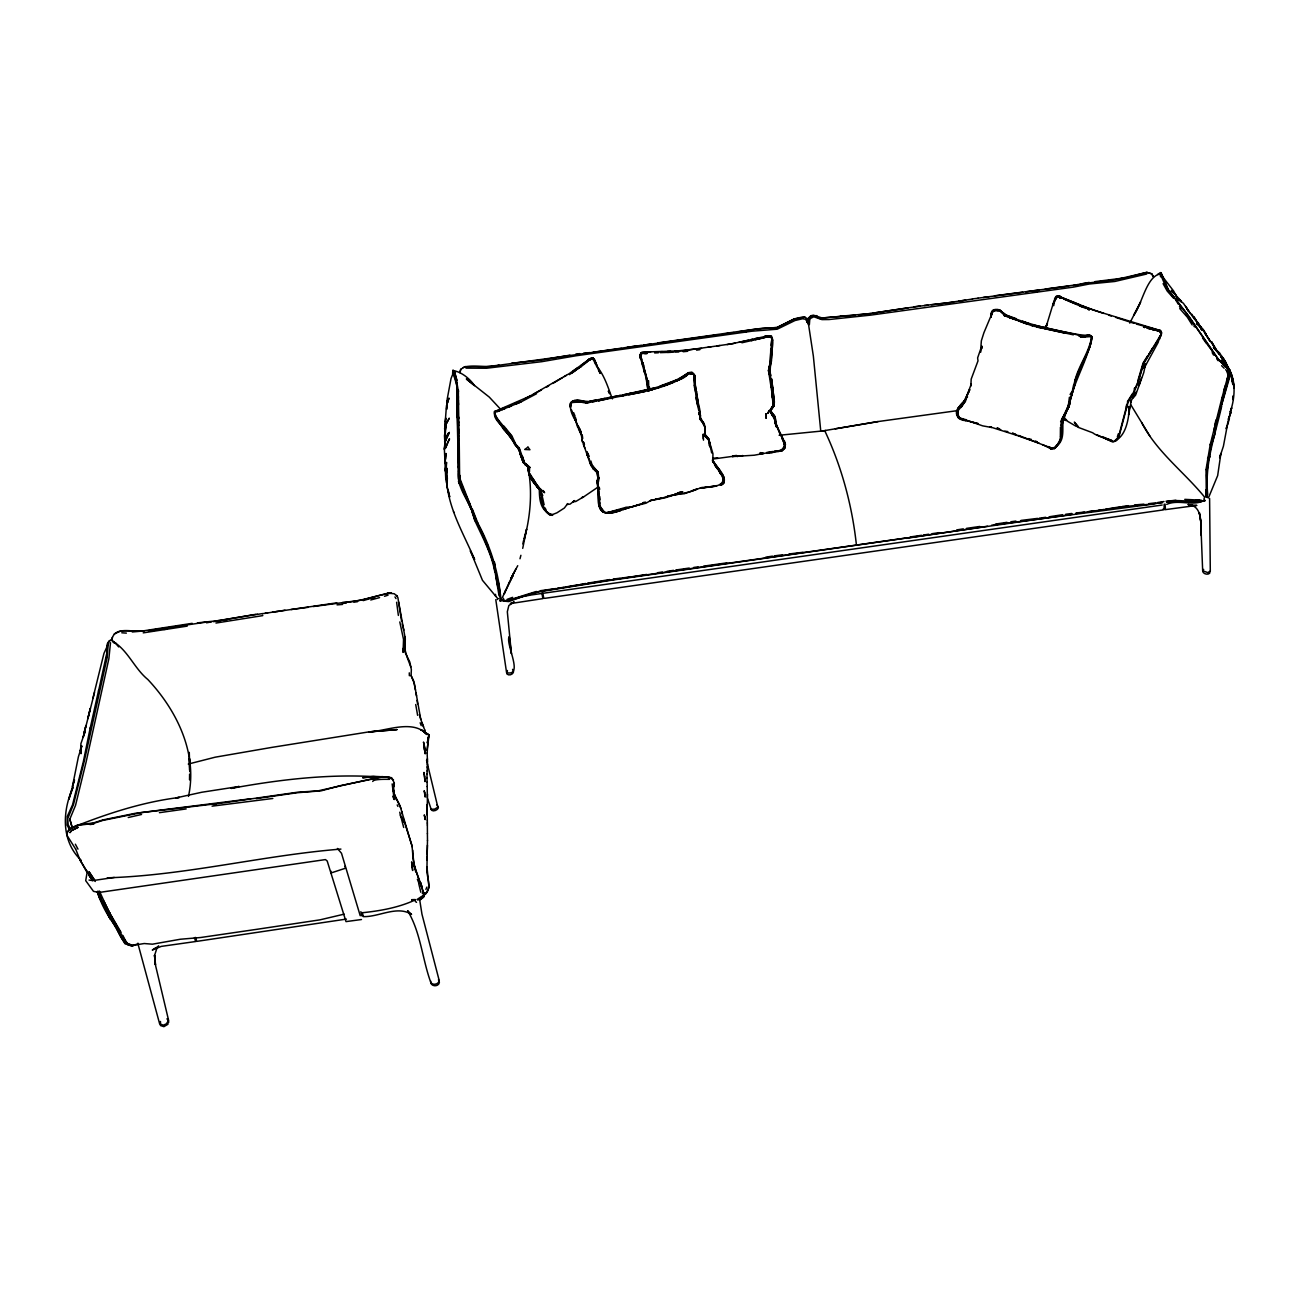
<?xml version="1.0" encoding="UTF-8"?>
<svg xmlns="http://www.w3.org/2000/svg" width="1299" height="1299" viewBox="0 0 1299 1299"><rect width="100%" height="100%" fill="white"/><g stroke="black" fill="none" stroke-linecap="round" stroke-linejoin="round"><path stroke-width="1.5" d="M770.534 360.911L768.505 370.686L772.028 393.224M772.596 340.354L771.411 335.905L764.169 336.717C779.497 330.774 769.3 353.442 771.492 360.927C767.303 375.59 774.87 390.593 774.123 405.45L770.599 410.841L772.856 414.592L770.599 410.825L774.123 405.45L774.366 401.829L771.606 378.837L772.759 388.677L771.655 384.163M427.436 764.786L427.452 761.539M771.135 345.323L771.85 338.795L770.94 336.847L771.85 338.795L769.771 364.37M457.264 398.647L457.394 392.201M703.246 438.656L703.262 434.061L703.49 440.15M770.729 349.171L770.583 360.667M713.054 459.018L734.341 456.144L732.327 456.582L754.248 455.218L781.543 450.185L784.515 446.158L783.443 441.449C787.584 448.366 780.098 451.89 774.318 451.208M427.014 778.117L427.03 774.009M427.485 840.356L426.965 866.839L429.027 887.461L425.828 893.615L422.76 895.417M642.908 365.701L639.758 356.04L641.203 352.63L642.973 352.094L683.063 350.746L711.105 346.736M640.017 358.021L639.79 355.212L641.235 352.63L650.555 352.224M529.456 472.008L529.537 467.283M444.908 447.424L445.346 434.499M189.751 775L189.638 779.936L189.589 774.09M445.021 442.423L445.102 439.094L444.404 449.438L445.736 478.47L447.197 486.151L447.018 476.343L447.165 487.304L449.698 496.981L448.139 489.967M426.868 860.1L427.014 856.122M427.436 845.194L427.111 854.206M458.368 393.857L458.872 425.13M427.436 764.689L427.176 770.973M456.923 390.95L456.907 389.115L457.102 413.439M445.037 436.496L446.125 424.107L449.162 418.343L446.125 424.107L444.485 435.733L444.859 442.342M458.368 393.922L458.433 389.992M458.433 391.778L455.981 377.213L457.134 380.25M694.38 385.235L693.893 375.784L696.361 399.702L698.716 410.208M427.046 774.107L427.16 770.892M444.68 442.033L445.736 418.051L445.378 421.769M427.322 767.79L427.387 766.231M446.97 484.689L447.311 477.805L447.165 487.304L446.97 484.689C449.941 511.481 464.263 535.123 474.622 559.496L470.319 550.776L482.465 580.312L497.631 598.482M460.707 483.228L459.635 478.178L459.197 439.5M1074.029 384.894C1076.514 368.331 1088.773 353.88 1091.485 337.578L1090.088 336.327M427.485 794.095L427.144 812.232M427.322 797.586L427.225 786.561M458.823 475.791L458.336 448.821M459.846 477.009L459.927 475.385L459.83 477.09M458.515 470.741C455.722 488.749 471.602 502.551 474.541 519.876C482.238 536.779 491.72 553.666 494.854 572.226M1160.819 333.486L1159.276 331.001M647.957 390.658L647.113 381.386L641.933 363.347M392.168 783.914L394.198 799.534L392.671 796.271M1233.124 395.951L1232.913 399.54L1233.173 396.227M67.093 835.436L67.288 832.269L69.432 829.022L77.729 824.897L93.512 822.933L102.735 819.961L135.242 813.304L250.739 798.788M446.58 409.234L447.197 399.166L451.045 378.512L453.595 372.066M981.817 348.522L981.963 346.135L980.631 352.321M648.753 390.772L649.516 387.264L648.818 390.528L648.542 380.591M1206.982 471.164L1206.901 489.772M641.641 359.742L640.862 356.316L648.282 383.887M648.818 390.528L649.094 387.313M106.08 658.966C108.499 653.413 103.888 643.086 110.626 640.277M1206.024 469.556L1210.181 444.875L1222.05 397.526M542.219 495.244L541.894 500.667L543.42 504.597M809.374 324.604L809.78 319.181M1214.273 429.953L1214.484 427.468M992.176 314.731C989.935 308.626 1003.461 311.37 995.716 310.347M701.704 421.688L699.641 418.635L700.616 415.81L698.781 412.952L699.706 415.469L699.528 407.983L697.758 405.97L696.15 397.462M446.645 409.315L447.538 400.238L447.002 404.249L448.999 398.095L446.483 405.678L444.648 429.19L445.005 425.487M106.615 654.128L98.529 691.165M1053.716 305.687L1054.739 298.315L1056.071 296.448L1059.448 295.75L1060.65 297.081L1059.448 295.75L1056.201 296.448L1054.415 302.099M1225.671 369.663L1227.604 372.099L1228.058 375.492L1222.067 397.494M769.755 364.37L768.602 370.686L769.982 375.768M1206.024 469.589L1206.333 497.387L1205.764 489.788M1207.144 469.605L1207.778 463.938M772.044 407.042L769.804 411.393L773.23 405.207L772.207 390.528M768.992 366.919L768.521 370.702L769.82 375.736M1060.666 425.325L1062.647 418.034M598.287 489.187L598.482 487.661L599.635 500.115M112.201 637.484L111.763 640.716C113.516 624.981 133.099 632.824 143.117 630.811M90.232 727.765L83.347 761.652L72.549 804.779L67.288 816.373L67.126 825.157L69.22 828.973M188.469 796.401C197.886 753.29 176.778 710.277 147.826 679.491C134.917 668.953 128.78 652.26 115.059 642.729C113.289 642.031 111.617 640.553 114.215 643.07M494.708 412.546L495.633 416.622M1159.877 335.84L1158.188 342.335L1144.143 368.153M90.118 728.495L98.724 689.899M1137.664 381.37L1143.039 363.119L1147.423 356.072M1055.145 300.329L1056.574 297.146L1058.701 296.529M991.186 317.183C989.253 297.162 1017.003 324.653 999.678 310.152L1001.042 310.883C996.349 307.067 989.935 311.208 990.942 317.005M1126.217 407.074L1126.623 404.703M1060.357 436.805L1060.439 427.209M81.041 753.517L80.879 743.726L84.938 732.019L83.152 737.134L94.535 692.432M1221.677 406.165C1215.101 435.782 1204.368 463.37 1207.745 494.643M1209.678 456.469L1209.483 457.54L1209.726 456.176M1207.599 458.872L1207.875 457.41M1214.63 425.699L1215.945 419.999M522.864 543.94L523.481 540.741M1069.418 397.202L1068.346 405.613L1063.394 416.265M87.325 871.304L85.702 880.641L93.512 891.374L99.211 892.445L325.448 859.581L327.202 861.01L346.005 921.608L361.463 919.53M1073.624 384.975L1072.26 391.405L1070.1 394.458M1159.877 336.912L1159.309 339.477L1161.371 333.258L1160.267 330.449L1161.696 332.593L1161.29 334.736L1143.802 363.411L1137.794 383.254L1133.053 394.263L1128.133 402.057L1118.78 437.438L1116.344 440.67L1113.503 441.822L1105.855 438.867M110.496 642.729L108.872 658.723L86.075 762.172L75.537 805.364L69.821 819.166L72.143 827.479M1223.155 397.543L1216.221 423.182M1221.645 404.509L1229.163 376.515L1227.864 369.111L1218.105 359.32L1188.195 315.836L1167.947 289.547L1160.608 272.546L1157.588 274.479M168.22 1019.991L167.928 1024.278L163.885 1026.665L160.443 1025.512L160.491 1021.485M784.271 447.181L784.515 446.158M1232.199 380.217L1232.67 383.676C1232.702 374.583 1228.123 365.961 1221.32 360.083C1236.892 372.05 1236.047 395.578 1230.137 412.221L1231.712 407.789L1226.191 428.719L1227.214 425.942L1223.414 446.223L1219.615 457.735L1220.898 453.481L1217.666 475.596L1208.866 496.9M459.976 372.732L460.707 369.322M1227.734 424.838L1229.487 417.742M459.96 372.375L460.739 369.273L465.367 366.578L486.362 366.61L499.027 365.23L621.523 348.441M394.36 783.053L393.012 788.737L394.214 783.67C391.08 790.912 395.951 797.765 399.231 804M84.338 731.922L85.978 725.508L83.932 733.448M524.26 539.345C530.268 517.034 532.444 493.133 528.482 470.287M522.718 548.357L526.598 529.131L524 538.809M519.99 558.765L520.899 555.306M1211.902 440.572L1213.169 436.074M92.943 698.148L103.952 653.413L108.466 643.508M494.399 412.887L495.13 416.573M1223.577 391.697L1225.103 386.047M1134.173 395.156L1130.52 402.154L1131.299 400.628L1128.604 414.803L1129.481 407.334C1128.587 419.431 1125.908 438.396 1112.171 441.774L1097.038 434.84M1228.838 377.376L1226.24 386.16M1226.792 380.51L1227.734 377.295M1117.384 436.805L1118.325 433.801M1143.932 368.218L1145.572 363.915L1143.737 372.651L1135.586 395.156L1133.053 397.997L1134.027 395.091M1141.496 377.684L1138.898 385.592L1140.311 381.289M501.105 409.802L489.252 397.072L466.325 378.967L474.46 385.641C469.8 378.447 461.194 372.05 454.082 370.783L454.471 372.293M966.115 399.654L961.049 407.513L969.671 389.668L965.612 399.15L971.327 383.903L970.856 386.014L971.181 379.129L978.001 360.878L977.627 357.907L980.94 348.343L980.713 349.301L981.362 340.76L983.911 332.723L992.68 311.874L994.92 310.526M1134.173 389.164L1134.66 387.784M1211.269 445.086L1212.097 442.813M1210.181 444.859L1211.041 442.553M635.649 505.798L645.976 503.2L650.718 500.505L664.958 497.858L678.289 493.588L674.928 493.75L684.135 493.782L701.996 487.45C721.53 487.498 731.369 482.335 714.596 464.831L717.876 469.394L712.583 460.983L712.826 462.33L712.94 453.676L709.157 440.816L703.961 434.71L703.977 436.432C705.503 431.658 705.99 425.634 702.483 421.542L704.496 425.033L703.181 421.915L699.658 418.635M505.555 590.477L504.288 593.659L513.235 575.084L509.387 582.179M1064.125 415.68L1065.05 413.391C1059.578 423.977 1067.713 439.159 1055.616 446.759M722.699 482.936L723.137 482.043C725.199 480.062 718.071 468.273 714.564 464.831M968.372 392.704L969.671 389.668M425.893 889.393L426.9 887.087M1089.877 346.817L1075.052 381.597C1073.039 391.308 1070.392 400.839 1067.08 410.046L1069.986 403.145L1068.898 407.155C1072.584 382.929 1087.539 361.203 1091.663 337.886M509.273 582.309L502.486 597.361L503.833 599.245M424.302 732.165L424.741 730.07L421.85 722.471M1060.601 421.785L1063.02 416.573M1164.083 509.5L1164.164 504.256M510.556 579.565L514.014 572.518M1152.846 347.629L1148.771 354.481M1127.451 401.683L1132.371 393.824M1129.773 323.126L1140.571 302.131L1133.93 314.959C1142.243 303.138 1146.189 278.473 1158.805 274.235M517.733 565.698L510.702 579.029L515.735 569.222M421.526 897.024L421.931 896.261L417.028 899.525M1090.803 344.089L1091.923 336.685L1089.374 334.947L1083.837 336.019L1085.152 335.71C1058.295 331.018 1030.627 325.805 1005.247 314.731M1064.936 414.267L1069.288 405.889L1061.786 421.931L1061.527 432.778L1059.822 440.28L1055.746 447.522L1051.411 448.967L1054.853 448.269L1053.976 448.772C1060.439 444.209 1062.826 434.613 1061.299 427.127C1065.667 412.838 1070.555 399.085 1074.711 384.975C1076.741 368.039 1090.851 353.263 1091.988 336.733M809.569 318.872L813.791 316.777L821.975 319.603L829.022 319.538L871.061 315.072L1073.526 287.095L1089.341 283.994L1114.867 281.461L1146.725 274.008M779.108 435.279L825.937 430.618L823.566 430.748M1056.46 445.313L1055.356 446.84M1044.347 328.501L1047.449 323.565L1045.76 328.014L1053.846 301.449L1057.678 296.513M424.123 894.41L425 893.079M1070.701 394.263L1072.714 391.243M964.93 400.628L958.126 407.983L956.762 413.196L958.548 418.278L966.196 420.551C959.165 420.973 953.401 414.543 958.126 407.983L967.544 396.861M772.044 415.144L774.334 418.294L776.071 426.575L774.334 418.294L769.625 410.841L773.214 405.207L771.882 393.224M1203.962 499.222L1204.579 497.079C1184.055 471.894 1156.808 452.052 1141.675 422.581M783.557 448.658L782.258 449.779L783.557 448.675M965.579 401.18L957.574 411.312L957.493 415.371L957.477 411.621L958.971 417.531L982.629 425.845L991.608 427.485L989.806 426.786L1020.17 436.448L1018.513 435.474C1029.36 439.387 1040.353 444.096 1051.443 447.993L1048.309 446.58M964.637 401.667C956.194 405.889 953.726 420.34 966.05 419.609M1158.318 274.43L1161.209 272.887L1168.386 289.645L1188.65 315.933L1218.543 359.401L1228.383 369.257L1229.844 373.04L1229.504 377.782L1216.124 423.929L1214.744 434.548L1211.204 445.622L1208.151 462.071L1206.609 475.125L1207.193 494.984M497.273 599.553L498.199 598.547M71.851 827.707C106.356 813.888 142.289 802.035 179.327 797.456L175.836 797.943L201.8 792.244L239.178 786.463L231.19 788.412C278.538 779.692 327.819 773.847 375.557 776.721L362.632 777.744L373.398 776.331L386.517 776.981M507.406 670.495L507.048 674.116C509.971 676.698 515.947 672.606 512.569 669.358M158.657 945.818L156.27 948.124L157.211 947.182L154.532 955.609L155.377 964.865L154.532 955.122L155.701 966.083L168.61 1020.413L166.353 1023.856L163.349 1025.155L159.663 1023.921L137.824 943.285M580.263 367.325L587.278 361.723M676.292 381.159L683.745 377.749L689.006 373.56L692.676 374.047L688.99 373.576C665.526 390.252 635.292 392.85 607.802 398.842M530.918 395.692L494.253 411.702C499.936 429.011 518.61 441.384 522.636 460.349L518.35 448.464L515.037 445.086L510.88 436.708L504.629 429.498L515.135 444.014M1204.254 500.31C1193.44 506.805 1178.615 498.962 1166.713 504.369M686.765 375.395L685.401 376.531L686.765 375.411M572.258 402.495L576.967 401.407L585.995 403.031L607.786 398.858M582.666 497.549L597.995 487.109M525.624 398.549L569.124 373.706L591.516 357.777L594.179 358.849L597.053 366.009M495.276 410.809C490.6 420.178 507.747 428.426 510.88 436.708L504.061 429.969L496.104 418.197M580.783 365.701L589.665 358.8L593.286 358.134L592.393 357.777L594.552 359.969L596.826 366.139M720.214 485.241L721.302 485.095C730.282 477.496 715.684 467.267 712.518 460.09L720.101 470.774M569.417 374.648L581.026 366.578M578.217 368.607L579.175 367.893M721.984 483.569L720.393 484.3M588.528 360.667L590.249 359.433L583.316 364.337M577.925 367.682L573.135 371.043M114.263 633.928L121.327 630.778L142.987 630.924L192.187 623.341M420.957 899.087L423.653 897.187L424.156 894.767L414.43 866.498M576.204 370.036L571.528 373.268M591.061 359.141L590.136 359.758C595.315 356.04 596.387 366.367 598.563 369.03L596.322 365.62C604.603 375.492 607.932 387.248 612.349 398.89M155.474 947.913L152.292 950.024L161.271 946.386L196.181 941.45M572.274 402.479L581.351 401.943M423.214 895.644C433.996 889.636 425.504 876.257 426.965 866.839M651.237 500.115L649.435 501.235L652.683 499.806M552.887 383.432L562.499 377.652M422.321 893.501L424.042 892.478M564.416 376.531L566.348 375.379M546.327 387.329L548.649 385.982M810.284 317.67L811.453 317.005M138.376 943.496L132.206 946.159L124.883 943.675L106.794 911.736L98.01 891.471M533.694 394.133L541.472 389.992M721.351 485.112C725.897 483.066 724.696 476.879 721.838 473.891M1203.653 569.4C1200.373 572.648 1207.112 575.814 1209.661 573.249L1210.002 571.284M1054.561 447.441L1052.758 448.058L1054.593 447.457M497.144 410.841L505.1 407.529M536.584 393.711L521.159 401.846L501.804 409.786M509.078 406.96L511.368 405.97M630.973 393.353L628.57 393.841C649.191 389.619 671.193 385.186 688.47 372.699L692.058 372.407L695.16 376.174L695.306 385.332L700.518 418.392L705.048 427.436L704.789 434.256L708.913 439.03L711.657 452.929M679.621 378.594L688.454 372.699L692.091 372.44L694.413 374.485M463.256 367.455C474.638 364.272 487.352 368.721 499.043 365.116M512.65 597.345L507.065 599.391M633.912 506.22C615.06 511.384 595.023 524.179 598.53 491.542M509.224 599.976L536.39 591.467M682.446 378.301L674.766 381.549M625.517 508.429L623.26 509.452L644.661 502.81M625.339 507.519L608.435 512.358L620.581 509.565M521.11 401.862L515.265 404.346M642.94 353.036L641.998 353.458L647.178 353.458L644.775 353.653M497.663 411.669L495.893 411.588L499.579 410.825M515.265 403.388L517.863 402.268M1205.228 500.359L1200.357 501.625M1205.001 500.813C1192.791 503.476 1179.346 498.524 1166.697 501.706M501.852 409.786L505.1 408.503M673.126 382.215L665.38 385.218M675.837 380.217L660.184 385.982M691.539 490.892L696.881 488.96M581.611 497.598L583.543 496.851L575.83 501.463L572.68 501.917L574.661 500.586L570.099 504.109L567.143 504.467L567.712 503.59L564.351 508.039L556.914 512.829L552.724 514.469L549.867 513.998L550.727 514.355M673.402 382.296L664 385.722M188.274 764.072L215.196 757.187L271.702 747.412L368.672 731.922L396.942 729.616L368.672 731.922M414.738 900.175C398.03 907.774 379.828 910.956 361.658 912.807M662.993 497.874C674.067 493.62 686.294 494.253 697.157 489.09M1114.769 440.799L1118.455 437.13L1127.727 401.992L1132.728 394.117L1138.07 381.565L1143.412 363.33L1160.933 334.606L1161.274 332.593L1159.146 330.969M344.17 914.155L319.944 919.854L257.689 929.191L200.582 937.521L180.35 939.242L152.389 944.194L144.221 943.529L133.115 945.331L128.406 944.194L124.558 940.038L108.694 911.395L99.39 891.033M498.897 410.971L500.245 410.5M1201.039 501.154L1202.468 500.683M344.982 866.222L345.388 868.252L330.904 873.009L330.872 871.077M660.606 386.94L648.006 390.772L646.204 378.756M733.107 455.884L736.565 455.446M384.504 596.29L388.06 595.169M639.465 504.483L632.11 506.919L625.874 507.259M135.843 944.6C119.199 951.42 116.731 918.117 106.664 911.021M653.673 388.125L623.082 394.88M363.2 600.609L369.517 598.79M667.832 495.958L678.062 494.399M370.718 599.976L379.568 597.605M741.891 342.774L767.839 336.831L771.395 337.285M751.342 340.663L752.673 340.306M766.248 337.237L770.778 336.782M128.228 817.526L141.542 814.473M224.159 620.467L227.309 619.655M717.097 485.582L700.372 488.262M707.987 347.239L732.474 343.683L765.972 336.262L764.169 336.717M372.716 781.462C373.56 778.15 395.058 779.887 388.239 779.091M751.228 339.656L752.543 339.315M628.44 393.873L585.833 402.073C567.387 394.88 567.695 408.243 575.441 420.503L571.576 410.013M764.315 337.675L755.255 339.688M588.074 401.521L576.853 400.417M371.092 598.336L374.615 597.524M661.094 498.118L655.459 499.189M661.386 498.231L651.562 500.245M586.011 402.999L590.055 402.219M552.286 515.248C544.638 514.469 541.212 502.21 541.715 495.682L540.546 493.961L540.546 489.755C534.344 484.657 527.491 476.408 528.807 467.737L523.286 462.541L519.957 453.465L523.286 462.541L529.066 467.77C527.069 476.311 534.571 482.578 538.841 488.927L533.483 481.702L537.348 487.239M574.954 400.628C571.105 400.352 568.199 404.655 570.651 407.87M1080.33 283.929L1114.639 279.853L1146.838 272.4L1151.823 273.845L1153.431 276.898M748.403 340.338L738.887 342.351M1078.121 284.578L1045.175 289.076M1073.071 285.536L1089.195 282.403M605.496 399.296L598.839 400.612M755.141 338.682L759.671 337.74M771.346 452.637L779.4 451.273M610.075 398.42L612.819 397.851M620.743 510.475C613.42 512.991 600.674 516.921 599.245 505.181L601.648 510.604L599.148 505.571L597.394 480.419L598.206 487.904L597.784 484.056M628.748 394.75L645.083 391.519M735.12 343.147L727.099 344.592M620.191 395.432L607.396 397.916M620.5 396.325L623.406 395.757M768.699 336.636L766.231 337.123L768.748 336.62M628.456 393.841L630.908 393.37M601.031 399.15L605.09 398.371M772.775 451.5L766.67 452.474M766.783 453.367L774.48 452.101M598.498 400.742L601.096 400.254M206.525 622.822L211.542 621.88M313.254 606.536L361.82 600.089L387.93 593.14L394.279 593.757L397.397 596.42M589.714 401.245L595.884 400.108M456.923 389.716C458.547 385.251 448.415 364.987 455.429 372.651M738.969 331.7L762.529 328.176L777.029 327.575L794.29 318.888L802.197 317.07L804.925 317.151L807.669 318.986L808.628 324.312L808.303 318.352L810.901 315.754L813.385 315.154L822.137 317.995L840.388 316.355M958.613 301.254L972.545 298.997M571.219 586.011L565.39 587.034M572.68 585.752L578.234 584.761M965.612 300.101L948.643 302.667M592.328 401.813L595.9 401.18M745.334 331.894L746.616 331.667M187.202 626.118L143.215 632.857M701.476 348.392L674.798 351.201M585.654 583.495L580.085 584.453M569.904 355.147L541.586 360.067L511.692 363.2M957.899 410.565L878.092 421.558L835.273 428.816M1112.61 508.055L1105.725 509.208M878.092 421.558L824.686 430.602C841.443 466.081 851.917 504.645 856.268 543.632M1113.99 507.812L1120.875 506.724M369.939 731.808C386.907 730.899 413.131 719.013 427.16 734.649M908.066 307.879L871.986 313.254M587.505 583.186L609.783 579.565M627.06 347.353L638.199 345.729M646.723 574.45L632.451 576.675M956.649 529.927L963.322 528.855M277.077 611.423L265.045 613.372M272.319 612.284L285.017 610.205M991.608 525.234L1153.885 503.98M277.012 611.553L336.798 602.85M557.417 588.317L563.945 587.294M1049.089 516.807L1062.631 514.696M363.168 916.607C378.723 917.256 397.072 905.111 411.556 914.415L407.61 910.713C420.827 932.455 422.224 959.425 431.008 983.002C433.428 985.486 438.64 984.236 439.257 980.729L421.964 914.204L419.545 898.892M215.959 623.049L262.82 615.612M923.41 535.042L928.688 534.214M995.343 524.114L1006.952 522.328M1163.969 501.544L1157.62 502.518M1164.846 509.695L1196.866 505.425L1189.884 504.905M673.58 570.358L666.842 571.381M675.821 570.017L689.249 568.053M1103.582 509.549L1098.548 510.28M1157.182 503.135L1162.475 502.34M1162.361 502.729L1156.126 503.298M804.942 317.2L794.355 318.969L776.916 327.494L754.053 329.313L657.749 342.904M197.416 622.87L220.554 620.402L252.087 614.963M215.764 621.019L257.364 614.248M765.825 557.141L772.532 556.151M921.641 535.302L910.226 536.974M196.912 941.353L346.411 919.091M718.704 334.736L641.089 345.453M734.032 332.56L722.585 334.119M994.449 295.815L1068.639 286.121M552.643 515.313L550.062 515.2C544.135 511.189 540.465 502.551 541.407 495.487L540.319 489.658L537.445 487.45M213.28 621.636L220.862 620.825M657.456 572.745L662.344 572.031M932.211 533.678L939.209 532.639M696.589 350.145L699.885 349.658M987.565 526.225L906.166 538.338M114.28 877.442L92.716 880.608L89.014 880.072M1025.788 291.869L1039.427 290.002M726.807 562.873L703.506 566.169M966.521 528.368L979.836 526.468M643.882 345.079L650.88 344.073M989.107 296.74L977.936 298.169M267.708 612.868L262.463 613.713M544.622 598.368L1163.303 509.906M159.42 812.671L186.195 808.92M774.204 555.907L782.583 554.77M972.431 298.916L978.066 298.234M308.285 607.299L291.09 609.54M353.864 602.2L357.55 601.681M1155.509 502.843L1148.673 503.687M1156.013 503.687L1128.734 506.139L1076.303 513.478M540.254 590.736L555.777 588.577M1162.167 505.035L530.918 595.023L522.571 596.631L508.737 601.567L505.149 601.226L502.924 599.618M913.993 306.808L927.941 305.2M920.114 306.061L873.237 313.075M1039.216 518.187L1045.727 517.311M1122.239 506.513L1128.36 505.668M983.44 297.439L1022.622 292.307M575.798 354.107L579.63 353.62M872.116 313.319L858.948 314.796M700.145 488.213L713.833 486.281M953.628 302.115L931.383 304.729M640.992 345.355L593.042 352.24M1010.833 521.76L1015.883 521.094M906.182 537.997L611.488 579.825L538.241 591.597L508.932 600.447L503.07 600.69L501.057 599.083M693.715 567.452L698.18 566.867M543.031 598.595L510.296 603.597L514.274 601.924L508.851 605.529L507.324 611.764L511.4 653.592L509.24 636.542C504.954 643.476 524.325 676.86 506.578 672.638L495.78 599.651M780.618 451.175L777.857 451.403M1065.683 514.274L1071.821 513.478M1088.465 511.595L1095.382 510.702M870.866 313.497L840.307 316.258M257.267 614.378L262.544 613.583M1166.08 501.235L1175.968 500.277M1072.227 514.323L611.553 580.198L538.371 591.954L506.789 601.21L503.346 601.08L500.894 599.294M89.907 824.556L93.901 824.037M803.009 552.286L788.948 553.991M613.274 579.062L620.289 578.185M212.062 806.159L272.822 798.479M1166.583 502.096L1195.876 501.446M1020.949 520.444L1037.592 518.398M622.042 577.974L630.713 576.886M1035.79 291.707L1037.787 291.463M947.28 302.911L924.125 305.509M716.821 345.924L720.003 345.534M214.14 804.779L216.137 804.536M1095.089 281.607L1126.736 277.661L1146.725 272.319L1151.742 273.813L1153.203 276.59M256.082 798.609L297.276 792.731L321.226 790.815L340.208 785.684L382.15 777.062L389.375 777.192L393.532 779.952M766.719 453.27L769.787 452.929M256.082 614.411L252.201 614.833M417.564 899.882L420.6 899.541L424.188 896.131C421.185 880.625 411.864 866.66 412.709 850.293M1084.308 512.098L1075.978 513.008M1184.769 499.368L1201.299 500.196M583.478 353.279L589.811 352.597M465.984 368.12L486.524 368.234L541.797 361.674L575.652 355.829L751.975 331.196L777.208 329.199L795.004 320.512L802.522 318.758L805.753 319.278L808.595 324.734M151.902 630.047L209.318 621.669M683.16 351.72L687.756 351.266M144.14 630.908L132.254 631.98M574.937 401.651L576.724 401.488L574.905 401.635M1134.498 504.986L1143.948 504.142M342.368 602.525C359.19 602.168 375.119 595.397 391.454 593.123M163.82 629.43L167.198 629.138M457.508 410.533L456.728 382.815L453.042 370.28L453.643 371.741L453.042 370.28L455.413 371.936M337.042 604.879L342.644 604.425M591.743 358.8L594.033 360.213M411.669 900.239L415.144 899.98M854.823 315.284L822.121 317.963M712.615 458.238L717.697 457.914M342.465 603.272L346.395 603.028M148.086 630.664L156.432 630.194M654.664 352.955L658.414 352.76M660.282 352.646L673.515 352.191M822.348 430.927L823.68 430.927M674.879 352.143L678.841 351.964M660.168 351.737L662.458 351.623M667.394 351.444L670.722 351.331M411.686 899.671L415.29 899.558M1199.691 500.359L1195.827 499.758M107.281 877.815C185.838 875.445 262.885 855.294 340.923 849.091M667.442 352.37L670.804 352.289M1082.603 335.873L1080.914 335.678L1089.455 334.963L1092.248 337.155L1090.998 335.613M1186.442 500.261L1199.562 501.333M121.781 632.792L126.376 633.116M760.077 452.653L763.081 452.88M760.159 453.546L763.098 453.789M970.223 421.542L978.342 423.604M1060.179 297.828L1058.117 296.659L1062.03 298.056M816.876 315.673L810.885 315.884L808.319 318.385L808.4 321.015M1004.874 431.154L1007.845 431.593M1155.444 330.076L1157.653 330.466M1032.364 325.87L1073.364 334.833M1188.114 504.645L1192.872 505.538L1188.39 504.515M1043.097 328.403L1036.732 327.072M1081.677 336.327L1084.909 336.977M1163.19 508.997L1165.365 508.558L1165.073 504.126M1155.379 330.076L1157.019 330.433M1027.931 438.607L1031.39 439.403M1044.071 328.55L1065.196 333.193M499.823 600.917L501.3 599.781M963.533 419.918L966.131 420.551M1188.52 504.58C1203.394 506.188 1200.438 525.218 1201.283 535.659M1153.577 329.654L1151.661 329.167L1153.528 329.654M1079.404 335.792L1078.608 335.58L1080.784 336.652M166.857 1018.919L167.733 1019.147M1032.916 324.912L1080.995 335.678M128.292 943.902L130.192 944.422M1020.446 436.691L1039.021 443.121M1136.316 324.052L1160.624 330.644L1092.719 309.876L1060.471 296.968L1071.805 301.563M997.892 310.607L999.272 310.997M420.762 729.859L424.497 731.321L421.055 730.054M1115.873 317.476L1133.962 323.321M1032.396 325.887L1004.095 315.56L1006.027 316.29M423.295 731.191L429.108 734.861L427.306 743.012L428.297 736.89L427.144 753.095M1108.778 315.186L1111.262 316.014M1050.501 448.642L1051.281 448.902L1042.447 444.599M1015.818 319.749L1008.333 317.07M1030.432 324.149L1022.573 321.21M423.571 731.678L429.125 734.974L427.03 750.286M1103.647 313.416L1082.928 306.223M1006.514 315.219L1016.273 318.677M978.033 423.701L965.79 420.47M549.38 514.014L550.24 514.323L545.499 510.702L547.772 512.861C539.572 507.6 539.426 497.322 539.296 488.619M1076.806 304.275L1069.629 301.384M997.047 428.15L1000.685 429.66M1010.638 317.849L1008.82 317.167L1013.269 318.807M1062.144 419.122L1066.3 420.632M1102.25 436.626L1112.123 440.751C1111.668 439.712 1097.119 436.626 1092.686 432.778L1078.316 427.387L1074.338 422.11L1078.446 426.77L1076.092 426.283L1067.794 421.428L1063.378 416.752M1027.2 324.198L1018.806 320.918M997.356 427.956L999.045 428.621M1085.948 308.48L1071.935 302.505M1079.859 305.979L1082.96 307.262M1049.543 448.139L1050.68 448.61M1067.762 300.605L1063.248 298.673L1070.522 301.888M1079.826 304.956L1072.276 301.66M818.289 317.784L821.228 319.099M1161.176 274.868L1173.711 291.138L1178.372 300.28M1208.411 497.89L1207.226 497.273M1035.482 440.978L1037.398 442.066M1012.603 432.876L1016.614 435.376M1014.551 433.687L1016.873 435.197M772.84 414.511C776.558 415.566 777.143 431.69 774.301 415.534L770.599 410.841M1162.069 275.258L1160.819 274.365M415.242 901.376L416.541 902.35M1004.874 315.673L1000.717 311.744M436.984 804.795L438.429 807.751C437.617 810.657 431.122 812.654 430.748 808.514M530.154 467.51L524.228 462.314L519.291 447.944L515.93 444.583L511.903 435.928L503.963 426.121M1178.534 299.306L1181.408 301.855L1177.479 298.364L1183.551 303.463L1188.617 311.322M337.415 848.458L341.507 853.281L360.229 915.746M116.033 643.541L115.059 642.729L118.696 646.918M1001.497 311.906L1003.348 313.449M602.103 509.955L603.142 510.832L599.959 506.107L600.706 507.454M582.017 439.988L589.99 463.077L593.156 468.842L597.199 472.56L597.849 477.723L597.118 472.446L595.267 470.628M598.758 477.837L598.043 472.203L592.198 465.74L598.157 471.975M590.85 460.95L592.247 465.529L595.949 469.929M1187.318 309.194L1194.918 319.7M426.283 734.211L424.627 732.636M603.142 510.832L601.21 508.591L603.093 510.751M114.458 642.291L111.714 639.969L109.425 640.683L108.288 643.557L107.103 657.765L84.256 761.246L73.572 804.276L67.775 818.484L68.181 824.816L70.341 828.632M1221.628 365.685L1224.145 368.202M511.562 436.188L505.457 428.995M1171.454 294.841L1174.458 298.169M81.317 860.458C60.939 841.281 62.303 810.998 72.988 787.405L68.896 799.177L74.481 779.855L72.435 786.463L78.411 756.749L81.869 745.886L80.262 750.984L80.96 746.016L81.041 753.582M515.671 444.534L516.823 445.801M1186.442 315.024L1189.803 319.343M496.932 418.132L503.509 426.299M703.944 434.71L708.101 439.435M525.543 463.792L527.979 466.601L528.693 472.82L527.979 466.601L525.803 463.987M1208.119 345.566L1210.554 348.522M1201.494 328.679L1191.67 314.147M1168.207 291.09L1169.961 293.201M1173.419 298.072L1167.151 290.96L1163.092 283.653M453.919 372.732L452.945 371.53L456.144 380.688L457.199 388.482M1181.116 301.011L1171.325 290.391L1175.449 294.321L1177.641 298.786M394.977 596.907L395.984 598.579M119.719 931.562C110.025 919.887 102.053 906.702 97.409 892.202M533.045 480.451L529.489 475.515L527.686 466.942L525.705 464.1M396.585 595.413L397.9 597.637L401.618 621.393M1179.849 308.691L1187.367 317.216L1192.19 324.945M363.314 916.201L362.177 912.629M516.206 445.768L518.886 449.308M126.49 942.684L122.837 935.426M1206.706 343.878L1202.533 337.951M124.558 940.038L126.474 942.652M1218.121 360.732L1216.708 358.686M88.787 874.958L92.261 879.975L80.165 860.295L75.602 848.896M1193.878 325.952L1194.528 326.877M1149.891 436.107L1130.828 404.817M89.225 875.591L92.651 880.592M121.018 932.26L108.678 911.33M94.551 879.91L88.949 871.645L95.249 881.485M1211.22 349.447L1214.646 355.082M532.2 478.47L529.554 473.697M542.787 495.731L541.407 492.012M593.156 468.842L589.762 461.194M86.919 872.165L80.181 860.198M1192.044 323.159L1191.459 322.201M543.274 490.567L544.59 492.711L538.387 487.239L529.992 473.908M592.247 465.513L593.903 468.176M1166.729 288.914L1161.598 276.931M784.093 441.676L776.591 425.374M1208.297 338.308L1210.019 341.166L1204.741 332.95L1219.712 354.822M1179.46 306.434L1180.888 308.789M1177.511 302.992L1178.128 304.015M501.154 599.651L498.378 582.39M1208.525 338.649L1202.338 328.55L1196.476 323.451L1201.023 327.364L1199.643 325.529L1202.273 330.043L1198.263 322.98M1175.741 299.972L1176.926 301.969M1219.615 354.676L1213.396 347.32L1219.81 353.166L1225.379 362.778L1221.45 356.056L1223.804 358.816L1228.497 368.202L1225.119 361.219L1220.719 356.64L1225.33 361.577L1229.974 373.073M1215.669 348.668L1211.512 341.686L1216.481 350.681M717.762 468.777L720.929 474.411L719.191 471.196M1189.787 312.783L1185.695 306.369L1188.455 311.208M769.739 410.857L772.191 415.177M75.586 848.994L67.11 835.533L67.304 832.383L69.367 829.655L77.534 825.433L93.479 823.387L102.702 820.448L141.201 812.638L221.674 803.107L297.309 792.26L318.093 790.864L382.036 776.591L391.697 777.711L394.36 783.167M1190.355 320.285L1190.907 321.243M1212.194 352.646L1213.542 355.017M544.963 507.86L546.083 509.858M72.192 827.512L69.821 819.166M1230.137 373.998L1226.337 364.775L1230.121 372.115M476.847 521.435C489.561 543.924 498.102 570.716 500.44 595.218M608.435 391.389L609.767 393.808L608.387 391.096M75.358 844.188L77.989 849.14M577.665 427.209L574.142 416.346L581.286 434.71L582.455 442.131M1225.379 362.778L1222.619 357.501L1226.094 364.954M478.016 523.594L472.43 509.257M578.315 428.475L581.303 434.856M395.513 797.878L396.39 799.616M587.765 453.432L589.275 456.42M588.301 457.004L586.693 453.724L589.502 459.732M782.518 439.273L782.063 438.364L783.313 441.465M598.336 369.712L600.138 373.43M461.421 484.917L462.834 487.823M598.563 369.565L600.333 373.203M1229.325 370.101L1228.221 367.844L1229.828 372.992M1226.857 370.524L1228.026 375.476M491.168 555.728L482.578 533.629L475.418 520.103L469.507 503.184L470.368 505.49M397.218 804.925L397.9 806.403M772.58 397.137L773.425 401.911L772.093 395.854M475.678 521.711L474.103 518.106M438.461 979.69L439.387 982.482C438.429 987.451 429.79 986.574 430.683 981.07M590.038 463.191L591.402 466.195M398.598 601.859L405.304 638.799L404.915 651.854L409.818 662.052L411.361 669.635L411.069 675.512L413.699 681.098L415.079 688.178M411.069 675.512L414.365 683.631L420.779 719.435L419.382 714.58M469.653 503.574L458.661 478.958L457.54 413.683M1160.202 274.787L1160.592 276.833M583.446 444.631L584.826 447.911M544.102 504.759L542.544 497.533M1228.903 368.656L1231.793 375.947L1229.52 369.533L1233.189 384.407L1231.484 375.038M455.137 376.921L456.371 379.893M573.59 412.611L575.035 416.102M475.856 519.259L459.473 477.415L459.814 479.802L459.619 478.243M642.648 362.616L648.282 384.195M642.615 362.583L643.736 365.36M453.513 511.579L453.854 512.423M413.52 863.77L415.761 871.856M423.539 726.823L420.714 719.224M417.385 879.293L418.7 882.654M481.897 532.963L493.847 562.938L498.621 588.447L496.38 575.717M491.574 557.417L493.831 564.643L499.076 595.835M98.318 892.137L101.533 900.808M97.88 891.163L101.712 901.441M97.23 891.699L100.088 899.476M518.837 447.879L519.844 450.623M420.178 722.764L421.233 725.605M401.829 817.039L403.68 822.105M399.783 804.99L412.189 846.753M401.001 808.53L393.954 793.462L393.045 788.233M471.147 509.37L459.164 481.848M473.615 516.791L471.683 510.962M694.868 375.281L695.29 385.348L700.421 415.339M594.357 361.544L595.072 363.752M487.109 543.583L487.823 545.775M575.441 417.499L576.301 420.243M458.433 481.312L459.18 483.699M403.258 818.37L411.88 845.227L413.91 863.153M194.46 937.569L195.337 940.59M195.597 937.407L196.474 940.427M522.507 456.631L524.228 462.314M403.68 827.447L399.735 812.216M698.878 412.692L699.706 415.469M418.749 883.71L420.844 892.299M427.615 798.609L431.138 809.245L434.58 809.163L437.86 807.199L426.527 760.191M699.755 412.53L700.551 418.375L702.353 421.266L700.502 418.343L705.243 427.55L704.805 434.256L708.783 438.867L710.407 447.83M420.746 882.93L421.753 886.454L420.649 882.589M770.843 375.525C767.677 366.87 773.928 358.28 771.671 349.236M455.283 374.323L456.225 377.96L454.228 371.579M783.784 441.416L784.58 444.502M772.191 390.512L770.632 379.146M402.252 623.942L403.843 630.112M399.8 621.945L403.534 639.433L403.08 652.39L402.999 648.445M542.803 598.319L541.927 593.14M494.432 562.077L495.098 564.838M168.773 1022.232L168.285 1020.251M500.407 598.254L500.505 601.08L501.3 600.528L500.602 601.064L498.556 587.944M770.762 384.244L771.882 388.904M770.794 384.244L771.541 387.346M543.713 598.189L542.852 593.01M599.196 487.157L599.7 489.317M808.611 324.88L813.353 356.105L820.757 431.138M361.788 915.827L360.862 911.671M401.748 811.355L402.333 814.1M694.997 389.294L695.598 392.071M643.833 369.468L644.499 372.586M400.319 814.976L400.823 817.266M415.128 688.502L415.453 690.045M495.698 574.97L497.972 587.668M538.988 487.157L539.491 489.853M417.628 715.343L415.712 704.529M495.26 570.358L494.984 568.783M599.342 498.41L598.482 493.295L599.472 503.833M640.699 356.754L640.943 354.513L640.845 357.582M694.169 385.267L694.624 388.028M1200.698 520.883L1199.367 512.699L1200.747 521.727L1202.663 570.716L1207.794 572.615L1210.295 571.057L1209.596 498.41M416.037 693L416.524 695.988M410.825 666.939C407.009 656.904 402.999 648.428 405.061 637.078M398.371 615.434L396.617 602.265M582.179 434.645L582.731 438.494M494.724 566.819L495.049 569.173M412.319 867.245L411.621 861.886L412.66 870.492L412.173 866.141M708.751 441.579L709.286 445.687M417.531 703.912L417.109 700.34M393.24 784.531L394.555 796.125M697.076 397.543L697.287 399.605M500.748 598.173L500.813 599.261M1207.226 494.432L1207.404 497.355M599.651 496.429L599.846 500.083M495.52 594.341L495.617 596.371M427.144 752.982L427.403 759.509M458.515 471.423L457.134 414.901L457.167 417.564M458.385 400.401L458.417 401.44M456.81 400.417L456.923 404.541M599.943 501.917L600.073 505.441M427.387 758.665L427.436 760.224M458.693 417.093L458.742 418.619M427.095 782.144L427.225 786.658M456.842 401.423L456.923 403.908M189.281 752.381L189.833 771.72L189.427 758.502L189.54 770.193M457.638 417.515L457.492 410.971M424.741 730.006L424.773 731.142M409.282 672.85L409.347 675.756M459.067 433.363L458.969 429.368M458.888 425.065L459.132 436.091M426.998 778.02L427.111 782.242M427.306 820.189L427.03 804.584M427.16 813.596L427.192 815.074M458.807 421.931L458.839 422.987M459.132 436.009L459.197 439.582M458.125 439.988L458.174 442.586M427.42 760.11L427.452 761.652M427.306 820.075L427.339 822.218M427.403 833.617L427.485 840.469M458.45 402.56L458.482 404.931M457.459 407.87L457.151 416.281M427.322 822.105L427.355 823.631M427.42 833.714L427.355 824.962M427.339 823.534L427.371 825.06M458.498 466L458.498 467.932M458.32 396.081L458.32 398.241M598.547 489.414L598.271 492.792L597.183 482.384L597.865 477.61L597.248 482.075L598.547 489.414M957.087 411.718L957.379 415.095L958.142 409.088L957.087 411.718M785.408 444.144L784.84 448.334L781.641 451.143L785.099 447.473L784.385 440.864L785.116 447.424C785.424 438.494 776.802 430.716 775.389 421.396L779.351 432.535L785.424 444.161M570.797 404.606L570.992 406.197L570.797 404.574M446.369 471.91L446.71 482.984L446.953 468.225L445.736 478.47L446.369 471.91M445.752 466.244L445.784 477.09L446.547 462.347L445.167 471.034L445.752 466.244M445.167 441.173L444.404 449.438L445.898 437.568L445.265 441.108L448.058 433.298L445.167 441.173L449.357 432.486L445.167 441.173M598.628 478.682L598.319 481.929L598.628 478.682M445.508 458.109L444.956 463.451L446.044 453.465L445.508 458.109M88.917 714.077L87.812 718.704L90.329 708.328L88.917 714.077M1161.079 334.639L1160.039 337.318L1161.079 334.639M1079.112 371.871L1074.89 380.851L1079.112 371.871M599.001 477.626L598.612 478.698L598.985 477.642M1230.835 412.709L1228.383 419.171L1230.835 412.709M447.879 442.001L445.589 447.976L449.535 438.818L447.879 442.001M1053.684 303.073L1052.872 304.859L1054.447 301.547L1053.684 303.073M768.813 411.231L767.758 413.455L769.219 410.435L768.813 411.231M723.981 482.367L723.316 483.618L723.965 482.497M774.074 405.45L772.905 407.496L774.123 405.45M1136.122 392.152L1133.231 396.422L1136.122 392.152M70.032 832.562L71.413 830.662L78.265 827.236L71.364 830.711L70.032 832.562M453.27 372.115L452.507 373.203L453.302 372.066M1058.701 443.381L1056.672 445.736L1058.701 443.381M589.86 358.654L588.301 359.904L589.86 358.654M527.962 447.148L524.715 449.47L529.943 449.73L527.962 447.148M643.849 502.437L642.567 503.119L645.928 502.388L643.849 502.437M642.583 353.182L641.69 353.523L642.632 353.182M679.263 492.483L677.445 493.117L682.754 491.785L679.263 492.483M742.833 455.624L736.988 456.42L742.833 455.624M644.596 390.512L642.534 391.178L647.454 389.976L644.596 390.512M651.936 389.765L649.078 390.496L651.936 389.781M1085.379 336.652L1080.281 336.766L1090.283 336.425L1085.379 336.652M1053.229 447.944L1050.761 447.782L1053.229 447.944M608.484 512.407L606.763 512.52L608.484 512.407M391.324 593.14L387.946 593.091L391.324 593.14M1157.653 330.596L1146.903 328.095L1158.87 331.018L1157.718 330.612M1061.462 298.088L1059.757 297.731L1061.462 298.088M581.091 401.992L578.737 401.505L581.091 401.992M1144.728 327.478L1143.591 327.202L1144.728 327.478M1089.293 309.779L1087.507 309.097L1089.244 309.779M1006.546 316.339L1004.63 315.543L1006.498 316.339M604.717 511.855L603.824 511.368L604.701 511.838M603.321 512.115L602.427 511.368L603.207 512.017M529.456 467.754L525.153 464.685L529.456 467.754M1203.377 329.767L1201.153 327.851L1206.3 334.574L1203.377 329.767M958.971 417.531L958.126 416.768L958.971 417.531M541.131 489.902L538.387 487.239L541.131 489.902M537.429 485.404L534.003 481.101L538.078 486.752L537.429 485.404M1194.82 318.287L1193.7 316.777L1198.084 323.727L1194.82 318.287M534.538 481.426L532.752 478.795L534.555 481.474M775.649 423.571L774.675 421.915L775.6 423.555M1199.984 326.747L1197.11 321.584L1201.689 329.865L1199.984 326.747M110.171 918.864L102.361 903.292L110.171 918.864M110.204 914.058L103.644 901.149L110.204 914.058M714.077 463.142L712.469 459.976L714.028 463.126M578.64 426.981L577.941 425.601L578.64 426.965M581.221 432.129L580.637 430.959L581.205 432.145M579.906 429.449L579.289 428.183L579.89 429.482M775.308 418.067L774.269 415.534L775.324 418.083M594.146 360.164L594.569 361.349L594.146 360.164M584.42 444.534L583.397 442.033L584.404 444.567M1129.01 408.454L1128.328 406.425L1129.334 411.442L1129.01 408.454M698.001 401.813L697.238 399.507L697.953 401.829M424.659 792.276L424.156 790.734L425.228 797.05L424.659 792.276M524 461.843L522.23 456.404L524.017 461.843M587.635 453.562L587.083 451.841L587.619 453.595M424.156 744.587L423.49 742.038L425.033 749.783L424.156 744.587M424.676 816.584L424.286 814.879L425.211 819.62L424.676 816.584M696.475 391.925L695.874 389.148L696.491 391.989M806.874 321.779L806.614 320.268L806.874 321.795M414.17 865.02L414.495 866.855L414.17 865.02M424.481 749.328L424.075 746.795L425.195 753.875L424.481 749.328M424.594 776.299L423.977 772.434L425.033 781.641L424.594 776.299M1233.206 382.02L1232.751 378.853L1234.05 388.336L1233.206 382.02M766.053 418.132L765.89 413.667L766.053 418.132"/></g></svg>
